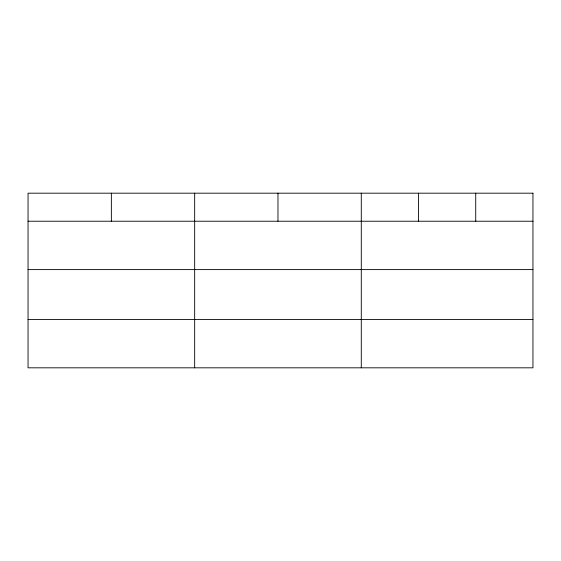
<?xml version="1.0" encoding="UTF-8"?>
<svg xmlns="http://www.w3.org/2000/svg" width="561" height="561" viewBox="0 0 561 561"><rect width="100%" height="100%" fill="white"/><g stroke="black" fill="none" stroke-linecap="round" stroke-linejoin="round"><path stroke-width="0.84" d="M28.05 221.223L532.95 221.223M28.05 269.603L532.95 269.603M28.05 319.44L532.95 319.44M475.728 193.18L475.728 221.223M418.506 193.18L418.506 221.223M361.284 193.18L361.284 367.82M277.976 193.18L277.976 221.223M194.667 193.18L194.667 367.82M111.359 193.18L111.359 221.223M532.95 193.18L28.05 193.18L28.05 367.82L532.95 367.82L532.95 193.18"/></g></svg>
